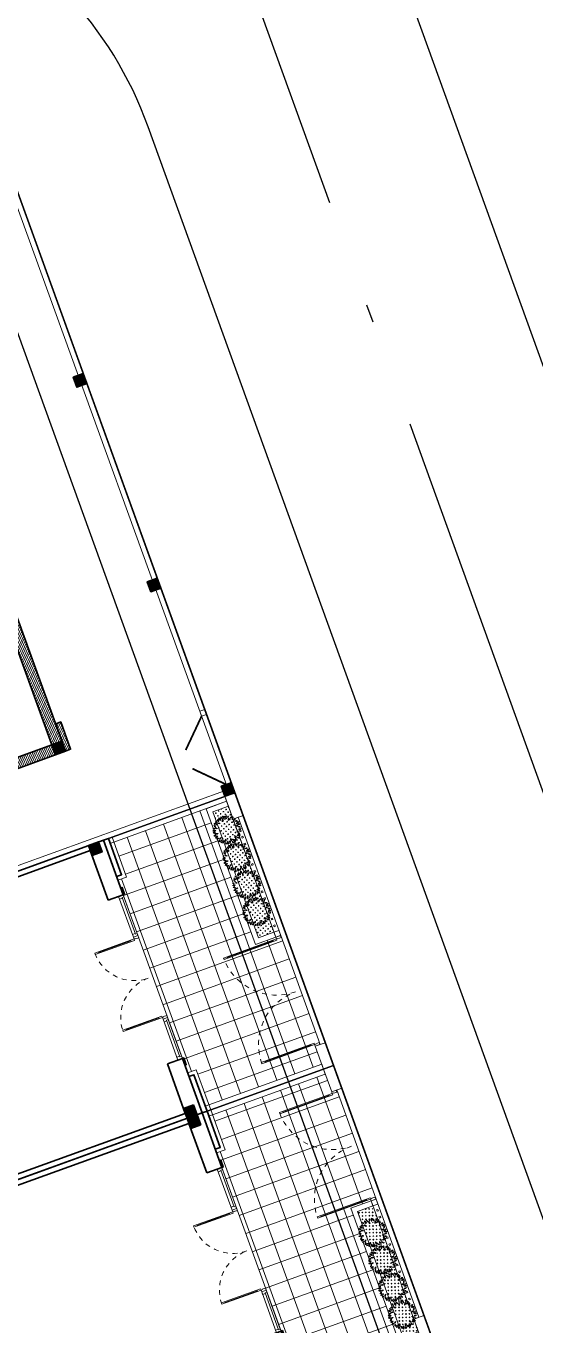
# Model space of a CAD drawing. Header units: millimetres. Extents: x 567980 to 569372, y 2065777 to 2066674.
# Drawn here: x 568696.12 to 568706.65, y 2066334.86 to 2066361.73 of the extents above; entities that cross this region are included whole.
import ezdxf

# ---------------------------------------------------------------- set-up
doc = ezdxf.new("R2010")
doc.units = ezdxf.units.MM
for name, pattern in [('ACAD_ISO10W100', [18.5, 12, -3, 0.5, -3]), ('CENTER', [3, 1.5, -0.5, 0.5, -0.5]), ('HIDDEN2', [0.1875, 0.125, -0.0625])]:
    doc.linetypes.add(name, pattern=pattern)
for name, color, linetype, lineweight in [('A-CAY', 76, 'Continuous', 13), ('A-COT VACH', 2, 'Continuous', 35), ('A-CUA', 25, 'Continuous', 5), ('A-HATCH', 251, 'Continuous', 5), ('A-NET THAY', 125, 'Continuous', 18), ('A-TRUC', 250, 'CENTER', 5), ('A-TUONG', 255, 'Continuous', 35), ('boDnv', 54, 'Continuous', 25), ('E- THAY', 9, 'Continuous', 20)]:
    doc.layers.add(name, color=color, linetype=linetype, lineweight=lineweight)
for name, color, linetype in [('ChiaLo', 128, 'CENTER'), ('datOlienke', 42, 'Continuous'), ('LogDg', 7, 'Continuous'), ('LoLK', 6, 'Continuous'), ('QH', 7, 'Continuous'), ('QUYEN', 7, 'Continuous'), ('TimDg', 222, 'Continuous'), ('ViaHeS', 32, 'Continuous')]:
    doc.layers.add(name, color=color, linetype=linetype)
doc.styles.add('rms', font='romans.shx', dxfattribs={"width": 0.7, "bigfont": 'vns.shx'})
doc.linetypes.add('ADL', pattern='A,0.125,-0.15,["++",rms,S=0.5,R=0,X=0,Y=-0.2245],-1.35,1.125', length=2.75)

# ---------------------------------------------------------------- blocks, each defined once
blk = doc.blocks.new('NEN')
at = {"layer": 'boDnv', "color": 10, "linetype": 'ADL', "ltscale": 0.25}
blk.add_lwpolyline([(9.135, -145.213), (3.993, -143.345), (-37.434, -28.806), (-34.864, -22.833), (-8.048, -11.144), (-2.559, -13.506), (37.289, -123.679), (34.915, -130.214)], close=True, dxfattribs=at)
at = {"layer": 'ChiaLo', "ltscale": 5}
for points in [[(-34.655, -39.43), (2.96, -25.825)], [(-32.614, -45.073), (5.001, -31.468)]]:
    blk.add_lwpolyline(points, dxfattribs=at)
at = {"layer": 'datOlienke'}
blk.add_lwpolyline([(9.234, -146.312), (3.211, -144.125), (-38.509, -28.774), (-35.626, -22.074), (-8.05, -10.054), (-1.766, -12.758), (38.353, -123.68), (35.731, -130.896)], close=True, dxfattribs=at)
at = {"layer": 'LogDg'}
for points in [[(57.283, -121.828), (75.893, -111.001, 0.395833), (79.025, -100.508), (28.348, 0.817, 0.398858), (17.996, 4.572), (10.657, 1.373, 0.395588), (6.33, -8.682), (45.737, -117.634, 0.467936)], [(-9.552, -7.434), (-39.866, -20.643, 0.395629), (-44.194, -30.698), (-2.582, -145.746, 0.467936), (8.964, -149.94), (37.955, -133.073, 0.362457), (41.455, -123.437), (1.167, -12.047, 0.433046)]]:
    blk.add_lwpolyline(points, format="xyb", close=True, dxfattribs=at)
at = {"layer": 'LoLK'}
for points in [[(-1.766, -12.758), (-8.05, -10.054), (-13.571, -12.461), (-7.384, -29.567), (2.96, -25.825)], [(5.001, -31.468), (2.96, -25.825), (-7.384, -29.567), (-15.847, -32.628), (-13.807, -38.27)], [(7.042, -37.11), (5.001, -31.468), (-13.807, -38.27), (-11.766, -43.912)]]:
    blk.add_lwpolyline(points, close=True, dxfattribs=at)
at = {"layer": 'TimDg', "linetype": 'ACAD_ISO10W100', "ltscale": 0.75}
blk.add_lwpolyline([(47.399, -131.05), (0, 0)], dxfattribs=at)
at = {"layer": 'ViaHeS'}
blk.add_lwpolyline([(9.234, -146.312), (3.211, -144.125), (-38.509, -28.774), (-35.626, -22.074), (-8.05, -10.054), (-1.766, -12.758), (38.353, -123.68), (35.731, -130.896)], close=True, dxfattribs=at)
blk = doc.blocks.new('NEN I02')
at = {"layer": 'datOlienke'}
blk.add_lwpolyline([(4.105, 4.919), (0, 0), (-122.664, 0), (-127.984, 4.99), (-129.908, 35.01), (-125.228, 40), (-7.274, 40), (-1.379, 35.081)], close=True, dxfattribs=at)
at = {"layer": 'LoLK'}
for points in [[(-125.228, 40), (-129.908, 35.01), (-129.523, 29), (-111.332, 29), (-111.332, 40)], [(-105.332, 40), (-111.332, 40), (-111.332, 29), (-111.332, 20), (-105.332, 20)], [(-99.332, 40), (-105.332, 40), (-105.332, 20), (-99.332, 20)]]:
    blk.add_lwpolyline(points, close=True, dxfattribs=at)
blk = doc.blocks.new('A$C1a95cbaf')
at = {"layer": 'A-HATCH'}
h = blk.add_hatch(dxfattribs=at)
h.set_pattern_fill('ANSI31', color=256, scale=300)
h.set_pattern_definition([(45, (-121341.862, 350750.01), (-26.5165043, 26.5165043), [])])
h.paths.add_polyline_path([(110, 600), (0, 600), (0, 0), (110, 0)])
at = {"layer": 'A-TUONG', "elevation": 0}
blk.add_lwpolyline([(110, 0), (0, 0), (0, 600), (110, 600)], close=True, dxfattribs=at)
blk = doc.blocks.new('cot 220')
at = {"layer": 'A-COT VACH'}
h = blk.add_hatch(color=256, dxfattribs=at)
h.dxf.hatch_style = 1
h.paths.add_polyline_path([(110, 110), (-110, 110), (-110, -110), (110, -110)])
blk.add_lwpolyline([(-110, -110), (110, -110), (110, 110), (-110, 110)], close=True, dxfattribs=at)
blk = doc.blocks.new('cum dh a3.3.1.6.7')
at = {"layer": 'A-HATCH'}
h = blk.add_hatch(dxfattribs=at)
h.set_pattern_fill('ANSI31', color=256, scale=0.3)
h.set_pattern_definition([(45, (-145.69891, 350), (-0.0265165043, 0.0265165043), [])])
h.paths.add_polyline_path([(-6.501, -0.22), (-7.781, -0.22), (-7.781, -3.12), (-8.001, -3.12), (-8.001, 0), (-6.501, 0)])
h.paths.add_polyline_path([(-2.121, -1.62), (-2.121, -0.22), (-1.671, -0.22), (-1.671, 0), (-3.501, 0), (-3.501, -0.22), (-2.341, -0.22), (-2.341, -2.249), (-2.121, -2.191), (-2.121, -1.73), (-0.931, -1.73), (-0.931, -1.62)])
h.paths.add_polyline_path([(-0.111, -12.74), (-0.111, -7.04), (-0.221, -7.04), (-0.221, -1.73), (-0.331, -1.73), (-0.331, -1.62), (-0.221, -1.62), (-0.221, -0.22), (-0.671, -0.22), (-0.671, 0), (-0.001, 0), (-0.001, -12.96), (-0.807, -13.012), (-0.821, -12.793)])
at = {"layer": 'A-TUONG', "elevation": 0}
blk.add_lwpolyline([(-6.501, -0.22), (-7.781, -0.22), (-7.781, -3.12), (-8.001, -3.12), (-8.001, 0), (-6.501, 0)], close=True, dxfattribs=at)
at = {"layer": 'A-COT VACH', "xscale": 0.001, "yscale": 0.001, "zscale": 0.001, "rotation": 359.9999999999999}
blk.add_blockref('cot 220', (-7.891, -0.11), dxfattribs=at)
at = {"layer": 'A-TUONG', "xscale": 0.001, "yscale": 0.001, "zscale": 0.001, "rotation": 359.9999999999999}
blk.add_blockref('A$C1a95cbaf', (-8.111, -0.6, 0), dxfattribs=at)
blk = doc.blocks.new('cot gia md a1')
at = {"layer": 'A-NET THAY'}
blk.add_lwpolyline([(880, 0), (880, -190), (0, -190), (0, -110)], dxfattribs=at)
at = {"layer": 'A-TUONG'}
blk.add_lwpolyline([(800, 0), (800, -110), (0, -110), (0, 0)], dxfattribs=at)
blk = doc.blocks.new('phao cua chinh mb a1')
at = {"layer": 'A-TUONG'}
blk.add_lwpolyline([(0, 0), (0, -30), (-150, -30), (-150, 0)], dxfattribs=at)
blk = doc.blocks.new('TRU CONG')
at = {"layer": 'A-NET THAY'}
blk.add_lwpolyline([(0, 0), (500, 0), (500, 220), (0, 220)], close=True, dxfattribs=at)
blk = doc.blocks.new('*U304')
for p, q in [((90, 1450), (50, 1450)), ((70, 100), (70, 1450)), ((3110, 1450), (3150, 1450)), ((3130, 100), (3130, 1450)), ((90, 100), (50, 100)), ((3110, 100), (3150, 100))]:
    blk.add_line(p, q)
for points in [[(50, 0), (90, 0), (90, 1550), (50, 1550)], [(3150, 0), (3110, 0), (3110, 1550), (3150, 1550)], [(0, -133), (60, -133), (60, -40), (50, -40), (50, 0), (0, 0)], [(3200, -133), (3140, -133), (3140, -40), (3150, -40), (3150, 0), (3200, 0)]]:
    blk.add_lwpolyline(points, close=True)
at = {"linetype": 'HIDDEN2'}
for centre, start, end in [((50, 0), 0, 90), ((3150, 0), 90, 180)]:
    blk.add_arc(centre, 1550, start, end, dxfattribs=at)
blk = doc.blocks.new('*U316')
at = {"layer": 'A-NET THAY'}
blk.add_lwpolyline([(-0.015, -0.015), (0.015, -0.015), (0.015, 0.015), (-0.015, 0.015)], close=True, dxfattribs=at)
blk = doc.blocks.new('*U317')
at = {"layer": 'A-NET THAY', "color": 0, "linetype": 'ByBlock', "lineweight": -2, "transparency": 16777216}
for p in [(0, 0), (0.15, 0), (0.3, 0), (0.45, 0), (0.6, 0), (0.75, 0), (0.9, 0), (1.05, 0), (1.2, 0), (1.35, 0), (1.5, 0), (1.65, 0), (1.8, 0), (1.95, 0), (2.1, 0), (2.25, 0)]:
    blk.add_blockref('*U316', p, dxfattribs=at)
blk = doc.blocks.new('mb-cay40')
at = {"color": 0, "linetype": 'ByBlock'}
for centre, radius, start, end in [((-542, 597), 98.1, 183.3189, 263.1904), ((-651, 494), 98.1, 3.3189, 83.1904), ((-554, 556), 69.9, 25.4537, 116.6852), ((-522, 648), 69.9, 205.4537, 296.6852), ((-427, 694), 54.1, 146.8151, 244.0193), ((-496, 675), 54.1, 326.8151, 64.0193), ((-390, 597), 66.9, 168.8066, 257.6391), ((-470, 545), 66.9, 348.8066, 77.6391), ((-300, 710), 100, 149.4737, 231.7586), ((-448, 683), 100, 329.4737, 51.7586), ((-231, 779), 98.1, 192.306, 259.6849), ((-344, 662), 98.1, 12.306, 79.6849), ((-148, 638), 79.7, 145.5248, 220.8327), ((-273, 631), 79.7, 325.5248, 40.8327), ((-136, 737), 62.9, 125.4093, 202.7101), ((-231, 764), 62.9, 305.4093, 22.7101), ((16, 684), 137, 133.8117, 194.3077), ((-211, 749), 137, 313.8117, 14.3077), ((113, 711), 137, 163.4642, 212.7906), ((49, 562), 68.8, 103.8914, 198.9039), ((-134, 676), 137, 343.4642, 32.7906), ((-33, 607), 68.8, 283.8914, 18.9039), ((138, 616), 80.6, 104.1004, 168.465), ((40, 710), 80.6, 284.1004, 348.465), ((230, 506), 141, 100.3005, 160.4476), ((72, 692), 141, 280.3005, 340.4476), ((260, 521), 76.9, 122.5817, 207.18), ((150, 551), 76.9, 302.5817, 27.18), ((-767, 152), 75.6, 44.2576, 108.5927), ((-736, 277), 75.6, 224.2576, 288.5927), ((-743, 226), 96, 30.9482, 110.5784), ((-695, 365), 96, 210.9482, 290.5784), ((-787, 176), 111, 280.8762, 345.4479), ((-659, 40), 111, 100.8762, 165.4479), ((-690, -39), 87.4, 54.9745, 151.3792), ((-716, 74), 87.4, 234.9745, 331.3792), ((-680, 301), 102, 69.7201, 135.6489), ((-718, 468), 102, 249.7201, 315.6489), ((-654, 503), 44.2, 163.4933, 274.4697), ((-693, 471), 44.2, 343.4933, 94.4697), ((-638, 119), 83.9, 60.5095, 129.292), ((-649, 257), 83.9, 240.5095, 309.292), ((-620, 357), 75.8, 22.5723, 98.3335), ((-561, 461), 75.8, 202.5723, 278.3335), ((213, 369), 79.6, 86.0282, 161.3698), ((143, 474), 79.6, 266.0282, 341.3698), ((159, -75), 77.3, 28.8072, 103.9199), ((208, 37), 77.3, 208.8072, 283.9199), ((243, 141), 78, 58.8748, 131.2135), ((232, 267), 78, 238.8748, 311.2135), ((320, 284), 110, 64.7353, 140.5781), ((282, 453), 110, 244.7353, 320.5781), ((314, -59), 90.4, 71.3712, 141.7535), ((272, 83), 90.4, 251.3712, 321.7535), ((300, 426), 53.5, 59.9815, 155.6676), ((278, 494), 53.5, 239.9815, 335.6676), ((293, 25), 97.6, 29.1952, 106.7189), ((350, 166), 97.6, 209.1952, 286.7189), ((359, 242), 79.1, 90.2529, 173.5221), ((280, 330), 79.1, 270.2529, 353.5221), ((344, 142), 53.6, 28.1981, 112.1918), ((371, 217), 53.6, 208.1981, 292.1918), ((-675, -123), 70, 71.8192, 140.0818), ((-707, -12), 70, 251.8192, 320.0818), ((-557, -163), 78, 113.4753, 203.456), ((-660, -123), 78, 293.4753, 23.456), ((-617, 21), 75, 267.1724, 337.2365), ((-551, -83), 75, 87.1724, 157.2365), ((-605, -147), 107, 271.6328, 352.0268), ((-496, -269), 107, 91.6328, 172.0268), ((-473, -294), 49.3, 76.5419, 193.4774), ((-509, -257), 49.3, 256.5419, 13.4774), ((-342, -221), 95.9, 122.8873, 186.7253), ((-489, -152), 95.9, 302.8873, 6.7253), ((-314, -281), 91.1, 159.117, 230.3606), ((-457, -318), 91.1, 339.117, 50.3606), ((-220, -348), 109, 122.117, 201.7275), ((-379, -297), 109, 302.117, 21.7275), ((-170, -364), 62.5, 129.7475, 206.0709), ((-267, -343), 62.5, 309.7475, 26.0709), ((-133, -236), 75.4, 148.7877, 221.5977), ((-253, -247), 75.4, 328.7877, 41.5977), ((-160, -372), 84.6, 5.3196, 80.419), ((-61, -281), 84.6, 185.3196, 260.419), ((100, -278), 148, 165.2071, 218.3217), ((-159, -332), 148, 345.2071, 38.3217), ((-19, -211), 70.3, 353.65, 74.6514), ((70, -151), 70.3, 173.65, 254.6514), ((110, -276), 64.3, 156.7754, 231.288), ((11, -301), 64.3, 336.7754, 51.288), ((113, -290), 96.7, 38.6962, 106.2415), ((162, -137), 96.7, 218.6962, 286.2415), ((133, -213), 116, 6.5487, 76.8911), ((275, -87), 116, 186.5487, 256.8911), ((243, -118), 50.7, 359.2557, 87.6287), ((296, -68), 50.7, 179.2557, 267.6287)]:
    blk.add_arc(centre, radius, start, end, dxfattribs=at)
blk = doc.blocks.new('*U310')
at = {"layer": 'A-CAY', "xscale": 0.0005, "yscale": 0.0005, "zscale": 0.0005, "rotation": 296.5718179110141}
blk.add_blockref('mb-cay40', (-0.044, -0.134), dxfattribs=at)
blk = doc.blocks.new('*U311')
at = {"layer": 'A-NET THAY', "color": 0, "linetype": 'ByBlock', "lineweight": -2, "transparency": 16777216}
for p in [(0, 0), (0.6, 0), (1.2, 0), (1.8, 0)]:
    blk.add_blockref('*U310', p, dxfattribs=at)
blk = doc.blocks.new('*U305')
for p, q in [((90, -100), (50, -100)), ((70, -100), (70, -1050)), ((2310, -100), (2350, -100)), ((2330, -100), (2330, -1050)), ((90, -1050), (50, -1050)), ((2310, -1050), (2350, -1050))]:
    blk.add_line(p, q)
for points in [[(0, 133), (60, 133), (60, 40), (50, 40), (50, 0), (0, 0)], [(2400, 133), (2340, 133), (2340, 40), (2350, 40), (2350, 0), (2400, 0)], [(50, 0), (90, 0), (90, -1150), (50, -1150)], [(2350, 0), (2310, 0), (2310, -1150), (2350, -1150)]]:
    blk.add_lwpolyline(points, close=True)
at = {"linetype": 'HIDDEN2'}
for centre, start, end in [((50, 0), 270, 0), ((2350, 0), 180, 270)]:
    blk.add_arc(centre, 1150, start, end, dxfattribs=at)
blk = doc.blocks.new('*U303')
at = {"ltscale": 10}
for p, q in [((900, 0), (0, 0)), ((855, -60), (45, -60)), ((855, -100), (45, -100))]:
    blk.add_line(p, q, dxfattribs=at)
for points in [[(0, -100), (45, -100), (45, -60), (60, -60), (60, 0), (0, 0)], [(900, -100), (855, -100), (855, -60), (840, -60), (840, 0), (900, 0)]]:
    blk.add_lwpolyline(points, close=True, dxfattribs=at)
blk = doc.blocks.new('MBT1 A1')
at = {"layer": 'A-HATCH'}
h = blk.add_hatch(dxfattribs=at)
h.set_pattern_fill('SQRTMPLT', color=256, scale=0.4, pattern_type=2)
h.set_pattern_definition([(6e-15, (-410.51707, -66.48982), (-3e-17, 0.4), []), (90, (-410.51707, -66.48982), (-0.4, 0), [])])
h.paths.add_polyline_path([(5.89, -17.3), (5.12, -17.3), (5.12, -17.11), (4.95, -17.11), (4.95, -17.14), (4.8, -17.14), (4.8, -17.11), (1.2, -17.11), (1.2, -17.14), (1.05, -17.14), (1.05, -17.11), (0.88, -17.11), (0.88, -17.3), (0.11, -17.3), (0.11, -19.33), (3.1, -19.33), (3.1, -19.78), (3.1, -19.89), (5.5, -19.89), (5.5, -19.78), (5.89, -19.78)])
at = {"layer": 'A-HATCH', "true_color": 0x46cb3a}
h = blk.add_hatch(dxfattribs=at)
h.set_pattern_fill('CROSS', color=95, scale=0.2, angle=-63.4282, double=1)
h.set_pattern_definition([(296.571818, (-410.51707, -66.48982), (0.0670846797, -0.022352757), [0.025, -0.075]), (26.571818, (-410.522656, -66.50659), (0.022352757, 0.0670846797), [0.025, -0.075])])
h.paths.add_polyline_path([(2.99, -19.44), (0.22, -19.44), (0.22, -19.78), (2.99, -19.78)])
at = {"layer": 'A-NET THAY'}
for p, q in [((1.2, -17.11), (4.8, -17.11)), ((0.5, -20), (5.5, -20)), ((3.1, -19.89), (5.5, -19.89))]:
    blk.add_line(p, q, dxfattribs=at)
for points in [[(0, -19.78), (0, -17.22), (0.11, -17.22), (0.11, -19.78)], [(6, -19.78), (6, -17.22), (5.89, -17.22), (5.89, -19.78)], [(0.11, -19.78), (3.1, -19.78), (3.1, -19.33), (0.11, -19.33)], [(0.5, -19.89), (3.1, -19.89), (3.1, -19.78), (0.5, -19.78)], [(2.99, -19.89), (3.1, -19.89), (3.1, -19.78), (2.99, -19.78)]]:
    blk.add_lwpolyline(points, close=True, dxfattribs=at)
blk.add_lwpolyline([(2.99, -19.78), (2.99, -19.44), (0.22, -19.44), (0.22, -19.78)], dxfattribs=at)
at = {"layer": 'A-TRUC', "ltscale": 0.5}
for p, q in [((0.11, -16.89), (0.11, -2.11)), ((5.89, -16.89), (5.89, -2.11))]:
    blk.add_line(p, q, dxfattribs=at)
at = {"layer": 'A-TUONG'}
for p, q in [((0, -17.11), (0, -2)), ((6, -17.11), (6, -2)), ((0.11, -16.78), (0.11, -12.5)), ((5.89, -16.78), (5.89, -12.5)), ((0.11, -16.78), (1.2, -16.78)), ((1.2, -17.11), (1.2, -16.78)), ((5.89, -16.78), (4.8, -16.78)), ((4.8, -17.11), (4.8, -16.78)), ((0, -17.11), (1.2, -17.11)), ((4.8, -17.11), (6, -17.11))]:
    blk.add_line(p, q, dxfattribs=at)
at = {"layer": 'A-COT VACH', "xscale": 0.001, "yscale": 0.001, "zscale": 0.001}
for p in [(0.11, -16.89), (5.89, -16.89)]:
    blk.add_blockref('cot 220', p, dxfattribs=at)
at = {"layer": 'A-CUA', "extrusion": (0, 0, -1), "xscale": 0.0007500000000000045, "yscale": 0.0007500000000000045, "zscale": -0.0007500000000000046, "rotation": 179.9999363377021}
blk.add_blockref('*U305', (-2.1, -17.01), dxfattribs=at)
at = {"layer": 'A-CUA', "yscale": 0.001, "zscale": 0.001, "rotation": 6.366229791333411e-05}
for p, xscale in [((1.2, -17.01), 0.001), ((4.8, -17.01), -0.001)]:
    blk.add_blockref('*U303', p, dxfattribs=dict(at, xscale=xscale))
at = {"layer": 'A-CUA', "extrusion": (0, 0, -1), "xscale": -0.0007500000000000044, "yscale": 0.0007500000000000044, "zscale": -0.0007500000000000044}
blk.add_blockref('*U304', (-3.1, -19.78), dxfattribs=at)
at = {"layer": 'A-NET THAY', "yscale": 0.001, "zscale": 0.001}
for name, p, xscale in [('cot gia md a1', (0, -17.11), 0.001), ('phao cua chinh mb a1', (1.2, -17.11), 0.001), ('phao cua chinh mb a1', (4.8, -17.11), -0.001), ('cot gia md a1', (6, -17.11), -0.001), ('TRU CONG', (0, -20), 0.001), ('TRU CONG', (6, -20), -0.001)]:
    blk.add_blockref(name, p, dxfattribs=dict(at, xscale=xscale))
at = {"layer": 'A-NET THAY'}
for name, p in [('*U311', (0.67, -19.587)), ('*U317', (0.62, -19.835))]:
    blk.add_blockref(name, p, dxfattribs=at)
blk = doc.blocks.new('MBT1 IO2')
at = {"layer": 'LoLK', "xscale": -1, "rotation": 180}
blk.add_blockref('MBT1 A1', (-111.332, 20), dxfattribs=at)
at = {"layer": 'LoLK'}
for name, p, rotation in [('MBT1 A1', (-99.332, 20), 180), ('cum dh a3.3.1.6.7', (-113.332, 29), 270)]:
    blk.add_blockref(name, p, dxfattribs=dict(at, rotation=rotation))
blk.add_blockref('NEN I02', (0, 0), dxfattribs=at)
blk = doc.blocks.new('cong phu')
at = {"layer": 'A-NET THAY'}
blk.add_lwpolyline([(110, -1610), (110, -1500), (0, -1500), (0, -1610)], close=True, dxfattribs=at)
at = {"layer": 'QUYEN'}
for points in [[(0, 0, 37.5, 37.5, 0), (-544, -544, 0, 0, 0.192739), (0, -750, 0, 0, 1.782882)], [(0, -1500, 37.5, 37.5, 0), (-544, -956, 0, 0, -0.192739), (0, -750, 0, 0, -1.782882)]]:
    blk.add_lwpolyline(points, format="xyseb", dxfattribs=at)
blk = doc.blocks.new('rkg1')
at = {"layer": 'A-NET THAY'}
for points in [[(0, -2000), (0, 0), (-11000, 0), (-11000, -13668), (-6010, -18352), (0, -17972), (0, -14966)], [(-110, -2000), (-110, -110), (-10890, -110), (-10890, -13620), (-5969, -18239), (-110, -17869), (-110, -14966)]]:
    blk.add_lwpolyline(points, dxfattribs=at)
at = {"layer": 'A-COT VACH'}
for p in [(-10890, -110), (-10890, -4610), (-10890, -9110)]:
    blk.add_blockref('cot 220', p, dxfattribs=at)
at = {"layer": 'E- THAY', "xscale": -1}
blk.add_blockref('cong phu', (-10890, -220), dxfattribs=at)
blk = doc.blocks.new('CUM CONG A3-A3.1-A6-A7')
at = {"layer": 'QH', "xscale": 0.001, "yscale": 0.001, "zscale": 0.001}
blk.add_blockref('rkg1', (11, 0), dxfattribs=at)
blk = doc.blocks.new('MB CONG KHU A')
at = {"layer": 'LoLK', "rotation": 199.8842788469175}
blk.add_blockref('CUM CONG A3-A3.1-A6-A7', (-44.438, 105.224), dxfattribs=at)

msp = doc.modelspace()

# ---------------------------------------------------------------- block references
at = {"layer": 'boDnv'}
msp.add_blockref('NEN', (568697.481, 2066371.697), dxfattribs=at)

# ---------------------------------------------------------------- next in the draw order: block references
at = {"layer": 'LoLK', "rotation": 289.8842788556047}
msp.add_blockref('MBT1 IO2', (568700.692, 2066227.573), dxfattribs=at)

# ---------------------------------------------------------------- next in the draw order: block references
at = {"layer": 'LoLK'}
msp.add_blockref('MB CONG KHU A', (568744.879, 2066240.648), dxfattribs=at)

doc.saveas('drawing.dxf')
